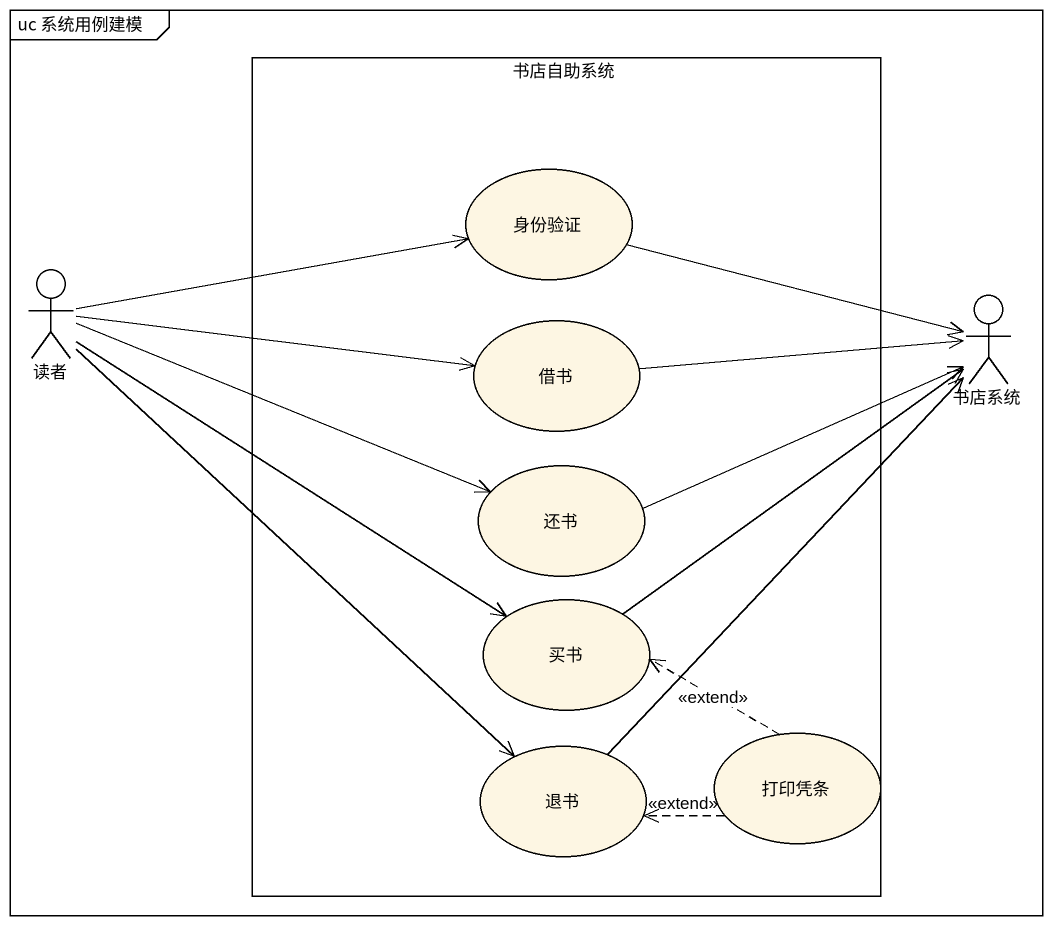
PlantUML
@startuml
mainframe uc 系统用例建模
rectangle 书店自助系统 {
  usecase 身份验证
  usecase 借书
  usecase 还书
  usecase 买书
  usecase 退书
  usecase 打印凭条
}
actor 读者
actor 书店系统
身份验证 -right-> 书店系统
读者 -right-> 身份验证
读者 -right-> 借书
读者 -right-> 还书
读者 -right-> 买书
读者 --> 退书
借书 -right-> 书店系统
还书 -right-> 书店系统
买书 -right-> 书店系统
退书 -up-> 书店系统
打印凭条 .left.> 买书 : <<extend>>
打印凭条 .left.> 退书 : <<extend>>
@enduml
